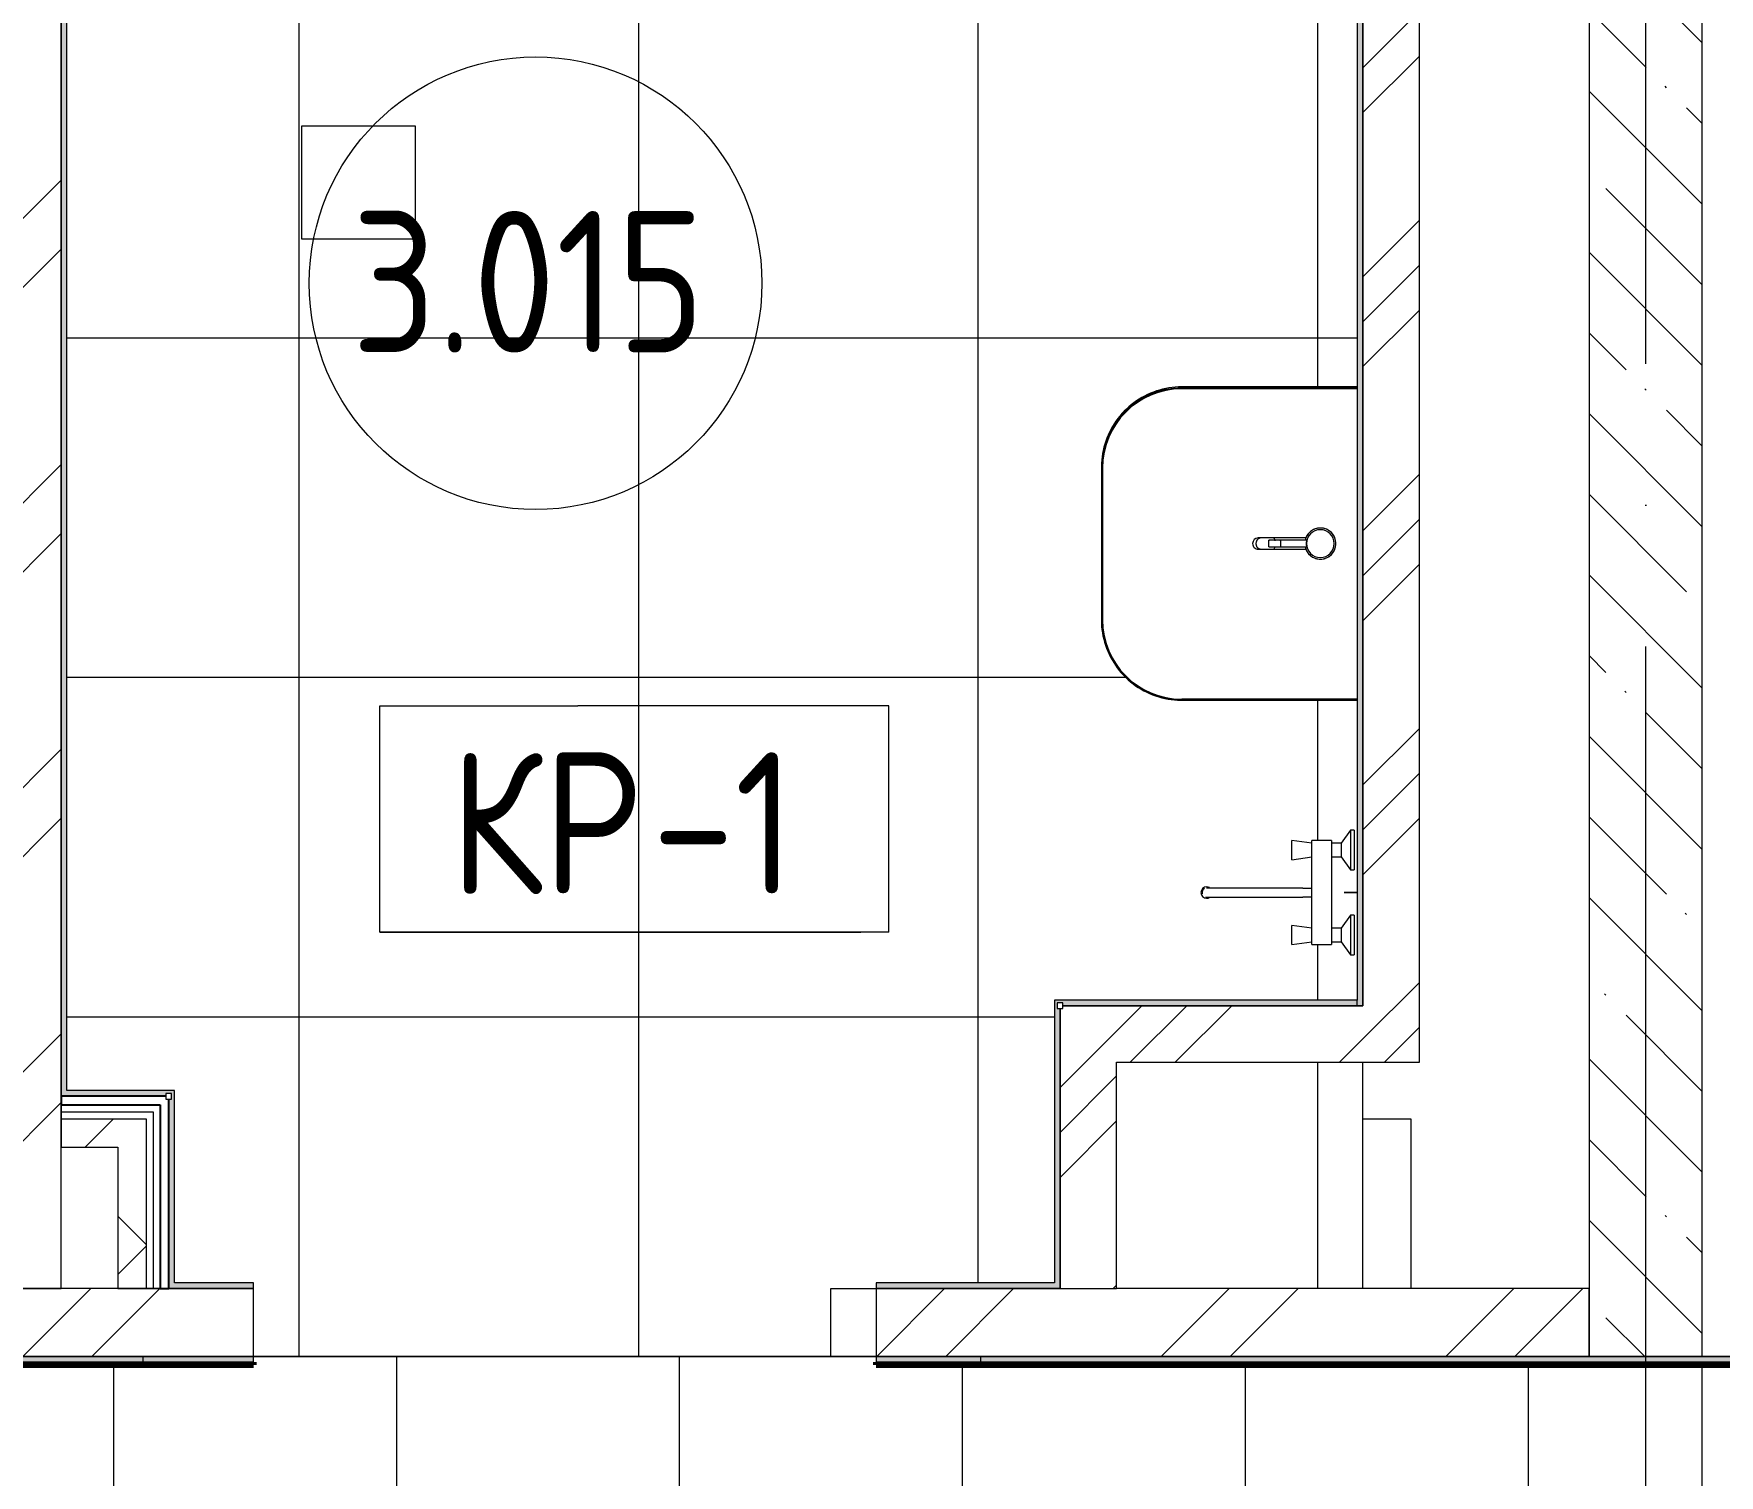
# Model space of a CAD drawing. Header units: millimetres. Extents: x 97 to 215964, y -4577 to 60645.
# Drawn here: x 125099 to 128078, y 54465 to 57013 of the extents above; entities that cross this region are included whole.
import ezdxf

# ---------------------------------------------------------------- set-up
doc = ezdxf.new("R2010")
doc.units = ezdxf.units.MM
doc.linetypes.add('ADSK_Линия сетки', pattern=[2500, 2000, -250, 0, -250])
for name, color, linetype, lineweight in [('A-AREA-____-IDEN', 2, 'Continuous', 20), ('A-FLOR-____-IDEN', 11, 'Continuous', 20), ('A-FLOR-____-OTLN', 192, 'Continuous', 9), ('A-FLOR-____-PATT', 8, 'Continuous', 9), ('A-WALL-____-MCUT', 113, 'Continuous', 9), ('A-WALL-____-PATT', 111, 'Continuous', 9), ('A-WALL-FNSH-MCUT', 113, 'Continuous', 9), ('I-WALL-____-OTLN', 2, 'Continuous', 9), ('P-SANR-FIXT-OTLN', 6, 'Continuous', 9), ('S-COLS-____-MCUT', 52, 'Continuous', 9), ('S-COLS-____-OTLN', 52, 'Continuous', 9), ('S-GRID-____-OTLN', 1, 'Continuous', 9)]:
    doc.layers.add(name, color=color, linetype=linetype, lineweight=lineweight)
doc.styles.add('GOST Common', font='GOST_Common.ttf', dxfattribs={"width": 0.9, "height": 250})
pattern_1 = [(45, (0, 0), (-251.4472, 251.4472), []), (45, (0, 381), (-251.4472, 251.4472), [])]
pattern_2 = [(45, (0, 0), (-224.5064, 224.5064), []), (45, (79.38, 0), (0, 449.0128), []), (45, (-79.38, 0), (0, 449.0128), [])]
pattern_3 = [(45, (0, 0), (-141.42136, 141.42136), []), (135, (0, 0), (-141.42136, -141.42136), [])]

# ---------------------------------------------------------------- blocks, each defined once
blk = doc.blocks.new('0083_СОШ675_АР_R22_rvt-1-О_АИ_ПП_8_400_Целиком')
at = {"layer": 'A-WALL-____-PATT', "lineweight": 5}
h = blk.add_hatch(dxfattribs=at)
h.set_pattern_fill('FP_8', color=10, style=0, pattern_type=2)
h.set_pattern_definition([(135, (0, 0), (-142.5612, -142.5612), []), (135, (142.56, 0), (-142.5612, -142.5612), [252.016, -50.403, 3.353, -47.05])])
h.paths.add_polyline_path([(69050, 54675), (69250, 54675), (69250, 58575), (69050, 58575), (69050, 54838.6)])
h = blk.add_hatch(dxfattribs=at)
h.set_pattern_fill('FP_7', color=10, style=0, pattern_type=2)
h.set_pattern_definition(pattern_1)
h.paths.add_polyline_path([(66230, 54795), (66350, 54795), (66350, 58375), (66230, 58375), (66230, 54838.6)])
h = blk.add_hatch(dxfattribs=at)
h.set_pattern_fill('FP_11', color=10, style=0, pattern_type=2)
h.set_pattern_definition(pattern_2)
h.paths.add_polyline_path([(68650, 55195), (68750, 55195), (68750, 58075), (68650, 58075), (68650, 55295)])
h = blk.add_hatch(dxfattribs=at)
h.set_pattern_fill('FP_11', color=10, style=0, pattern_type=2)
h.set_pattern_definition(pattern_2)
h.paths.add_polyline_path([(68115, 54795), (68215, 54795), (68215, 55295), (68120, 55295), (68120, 55290), (68115, 55290), (68115, 54838.6)])
h = blk.add_hatch(dxfattribs=at)
h.set_pattern_fill('FP_11', color=10, style=0, pattern_type=2)
h.set_pattern_definition(pattern_2)
h.paths.add_polyline_path([(68650, 55195), (68650, 55295), (68215, 55295), (68215, 55195)])
h = blk.add_hatch(dxfattribs=at)
h.set_pattern_fill('FP_17', color=252, style=0, pattern_type=2)
h.set_pattern_definition(pattern_3)
h.paths.add_polyline_path([(66450, 55045), (66450, 55095), (66350, 55095), (66350, 55045)])
h = blk.add_hatch(dxfattribs=at)
h.set_pattern_fill('FP_17', color=252, style=0, pattern_type=2)
h.set_pattern_definition(pattern_3)
h.paths.add_polyline_path([(66450, 54795), (66500, 54795), (66500, 55095), (66450, 55095), (66450, 54838.6)])
h = blk.add_hatch(dxfattribs=at)
h.set_pattern_fill('FP_7', color=10, style=0, pattern_type=2)
h.set_pattern_definition(pattern_1)
h.paths.add_polyline_path([(69050, 54675), (69050, 54795), (67790, 54795), (67790, 54675)])
h.paths.add_polyline_path([(66139, 54675), (66690, 54675), (66690, 54795), (65920, 54795), (65920, 54675)])
h.paths.add_polyline_path([(64820, 54675), (64820, 54795), (63750, 54795), (63750, 54675)])
at = {"layer": 'A-FLOR-____-OTLN', "color": 90}
for p, q in [((66775.2, 56650), (66775.2, 56850)), ((68650, 55095), (68735, 55095)), ((68735, 55095), (68735, 54795))]:
    blk.add_line(p, q, dxfattribs=at)
at = {"layer": 'A-WALL-____-MCUT', "color": 50, "lineweight": 13}
for p, q in [((69050, 58575), (69050, 54675)), ((69250, 54675), (69250, 58575)), ((66350, 54795), (66350, 58375)), ((68750, 55195), (68750, 58075)), ((68650, 57975), (68650, 55295)), ((68115, 55290), (68115, 54795)), ((68215, 55295), (68120, 55295)), ((68650, 55295), (68215, 55295)), ((68215, 54795), (68215, 55195)), ((68215, 55195), (68650, 55195)), ((68650, 55195), (68750, 55195)), ((66350, 55095), (66350, 55045)), ((66350, 55095), (66450, 55095)), ((66450, 55095), (66500, 55095)), ((66500, 55095), (66500, 54795)), ((66350, 55045), (66450, 55045)), ((66450, 55045), (66450, 54795)), ((66690, 54795), (65920, 54795)), ((66230, 54795), (66350, 54795)), ((66450, 54795), (66500, 54795)), ((66690, 54675), (66690, 54795)), ((68115, 54795), (67790, 54795)), ((67790, 54795), (67790, 54675)), ((69050, 54795), (68215, 54795)), ((69050, 54675), (69050, 54795)), ((65920, 54675), (66690, 54675)), ((67790, 54675), (69050, 54675)), ((69050, 54675), (69250, 54675))]:
    blk.add_line(p, q, dxfattribs=at)
at = {"layer": 'A-WALL-____-MCUT', "color": 130, "lineweight": 25}
for p, q in [((66450, 55135), (66350, 55135)), ((66350, 55135), (66350, 55120)), ((66500, 55135), (66450, 55135)), ((66512.5, 55135), (66500, 55135)), ((66525, 55135), (66512.5, 55135)), ((66535, 55135), (66525, 55135)), ((66350, 55120), (66450, 55120)), ((66450, 55120), (66512.5, 55120)), ((66512.5, 55120), (66525, 55120)), ((66525, 55120), (66525, 54795)), ((66540, 54795), (66540, 55130)), ((66525, 54795), (66540, 54795))]:
    blk.add_line(p, q, dxfattribs=at)
at = {"layer": 'A-WALL-____-MCUT', "color": 10, "lineweight": 5}
for p, q in [((66350, 55107.5), (66450, 55107.5)), ((66450, 55107.5), (66500, 55107.5)), ((66500, 55107.5), (66512.5, 55107.5)), ((66512.5, 55107.5), (66512.5, 54795)), ((68115, 54795), (68215, 54795))]:
    blk.add_line(p, q, dxfattribs=at)
at = {"layer": 'A-WALL-FNSH-MCUT', "color": 90}
for p, q in [((66350, 55120), (66350, 55107.5)), ((66350, 55107.5), (66350, 55095)), ((66500, 54795), (66512.5, 54795)), ((66512.5, 54795), (66525, 54795))]:
    blk.add_line(p, q, dxfattribs=at)
blk = doc.blocks.new('Умывальник - 2-ой величины_МГН-3791041-О_АИ_ПП_8_400_Целиком')
at = {"layer": 'P-SANR-FIXT-OTLN', "color": 22, "lineweight": 18}
for p, q in [((68640, 56388.7), (68330, 56388.7)), ((68330, 56386.8), (68640, 56386.8)), ((68640, 56385.3), (68330, 56385.3)), ((68188.1, 56246.8), (68188.1, 55976.8)), ((68190, 55976.8), (68190, 56246.8)), ((68190, 56245.3), (68190, 55975.3)), ((68640, 55836.8), (68330, 55836.8)), ((68330, 55835.3), (68640, 55835.3)), ((68330, 55834.9), (68640, 55834.9))]:
    blk.add_line(p, q, dxfattribs=at)
at = {"layer": 'P-SANR-FIXT-OTLN', "color": 22, "lineweight": 18, "flags": 128}
for points in [[(68330, 56388.7), (68324.3, 56388.6), (68318.7, 56388.2), (68313, 56387.7), (68307.4, 56386.9), (68301.8, 56385.9), (68296.3, 56384.6), (68290.8, 56383.2), (68285.4, 56381.5), (68280, 56379.6), (68274.7, 56377.5), (68269.6, 56375.2), (68264.5, 56372.6), (68259.5, 56369.9), (68254.6, 56367), (68249.9, 56363.9), (68245.3, 56360.6), (68240.8, 56357.1), (68236.4, 56353.5), (68232.2, 56349.6), (68228.2, 56345.6), (68224.3, 56341.5), (68220.6, 56337.2), (68217.1, 56332.7), (68213.8, 56328.2), (68210.6, 56323.5), (68207.6, 56318.6), (68204.8, 56313.7), (68202.3, 56308.6), (68199.9, 56303.4), (68197.7, 56298.2), (68195.8, 56292.9), (68194.1, 56287.5), (68192.5, 56282), (68191.2, 56276.5), (68190.2, 56270.9), (68189.3, 56265.3), (68188.7, 56259.6), (68188.3, 56254), (68188.1, 56248.3), (68188.1, 56246.8)], [(68188.1, 55976.8), (68188.2, 55971.1), (68188.5, 55965.4), (68189.1, 55959.8), (68189.9, 55954.2), (68190.9, 55948.6), (68192.2, 55943), (68193.6, 55937.6), (68195.3, 55932.1), (68197.2, 55926.8), (68199.3, 55921.5), (68201.6, 55916.3), (68204.1, 55911.2), (68206.9, 55906.3), (68209.8, 55901.4), (68212.9, 55896.7), (68216.2, 55892), (68219.7, 55887.5), (68223.3, 55883.2), (68227.1, 55879), (68231.1, 55875), (68235.3, 55871.1), (68239.6, 55867.4), (68244, 55863.9), (68248.6, 55860.5), (68253.3, 55857.4), (68258.2, 55854.4), (68263.1, 55851.6), (68268.2, 55849), (68273.3, 55846.7), (68278.6, 55844.5), (68283.9, 55842.6), (68289.3, 55840.8), (68294.8, 55839.3), (68300.3, 55838), (68305.9, 55836.9), (68311.5, 55836.1), (68317.1, 55835.5), (68322.8, 55835.1), (68328.5, 55834.9), (68330, 55834.9)]]:
    blk.add_lwpolyline(points, dxfattribs=at)
at = {"layer": 'P-SANR-FIXT-OTLN', "color": 22, "lineweight": 18}
for centre, start, end in [((68330, 56246.8), 90, 180), ((68330, 56245.3), 90, 180), ((68330, 55976.8), 180, 270), ((68330, 55975.3), 180, 195), ((68330, 55975.3), 195.0319, 270)]:
    blk.add_arc(centre, 140, start, end, dxfattribs=at)
blk = doc.blocks.new('ADSK_Смеситель_ГОСТ 25809-96 - Смеситель рычажный с термостатом-2545789-О_АИ_ПП_8_400_Целиком')
at = {"layer": 'P-SANR-FIXT-OTLN', "color": 170, "lineweight": 18}
for p, q in [((68468.9, 56121.8), (68465, 56121.8)), ((68491.6, 56121.8), (68468.9, 56121.8)), ((68504.7, 56117.8), (68484, 56117.8)), ((68484, 56116.8), (68484, 56117.8)), ((68484, 56117.8), (68484, 56116.8)), ((68549.8, 56121.8), (68491.6, 56121.8)), ((68550.4, 56117.8), (68504.7, 56117.8)), ((68465, 56101.8), (68468.9, 56101.8)), ((68468.9, 56101.8), (68491.6, 56101.8)), ((68484, 56106.8), (68484, 56116.8)), ((68484, 56106.8), (68484, 56105.8)), ((68484, 56105.8), (68484, 56106.8)), ((68484, 56105.8), (68504.7, 56105.8)), ((68491.6, 56101.8), (68549.8, 56101.8)), ((68504.7, 56105.8), (68550.4, 56105.8)), ((68504.8, 56116.8), (68504.8, 56106.8))]:
    blk.add_line(p, q, dxfattribs=at)
for radius, start, end in [(27.5, 90, 168.9224), (27.5, 135, 168.0233), (24.5, 90, 270), (24.5, 165, 169.7702), (24.5, 165, 169.7702), (27.5, 113.3122, 126.6881), (27.5, 90, 108.0231), (27.5, 270, 90), (24.5, 270, 90), (27.5, 71.9769, 87.9942), (27.5, 53.3119, 66.6878), (27.5, 11.9767, 45), (27.5, 191.0769, 270), (27.5, 191.9774, 225), (24.5, 190.2298, 195), (24.5, 190.2298, 195), (27.5, 233.3128, 246.6887), (27.5, 293.3113, 306.6872), (27.5, 315, 348.0226), (27.5, 353.3116, 6.6875), (27.5, 251.9777, 270), (27.5, 272.0058, 288.0223)]:
    blk.add_arc((68575, 56111.8), radius, start, end, dxfattribs=at)
for start_param, end_param in [(0, 1.570796), (1.570796, 3.141593)]:
    blk.add_ellipse((68465, 56111.8), major_axis=(0, 10), ratio=0.965926, start_param=start_param, end_param=end_param, dxfattribs=at)
for points, knots in [([(68461.8, 56111.8), (68461.8, 56112.7), (68461.9, 56114), (68462.3, 56115.6), (68462.7, 56116.8), (68463.2, 56117.7), (68463.6, 56118.4), (68464, 56119), (68464.6, 56119.7), (68465.2, 56120.3), (68465.8, 56120.8), (68466.2, 56121), (68466.6, 56121.3), (68467.1, 56121.4), (68467.5, 56121.6), (68468, 56121.7), (68468.4, 56121.8), (68468.7, 56121.8), (68468.9, 56121.8)], [0, 0, 0, 0, 0.0833333, 0.125, 0.1666667, 0.2083333, 0.2291667, 0.25, 0.2916667, 0.3333333, 0.3541667, 0.375, 0.3958333, 0.4166667, 0.4375, 0.4583333, 0.4791667, 0.5, 0.5, 0.5, 0.5]), ([(68495.3, 56116.8), (68494.9, 56118.3), (68494.1, 56120.2), (68492.7, 56121.5), (68492, 56121.8), (68491.6, 56121.8)], [0.1666667, 0.1666667, 0.1666667, 0.1666667, 0.3333333, 0.4166667, 0.5, 0.5, 0.5, 0.5]), ([(68504.3, 56117.8), (68504.3, 56117.8), (68504.3, 56117.8), (68504.3, 56117.7), (68504.2, 56117.5), (68504.2, 56117.2), (68504.2, 56117), (68504.2, 56116.8)], [0, 0, 0, 0, 0.166667, 0.333333, 0.5, 0.666667, 1, 1, 1, 1]), ([(68551.4, 56118.4), (68551.4, 56118.4), (68551.4, 56118.3), (68551.3, 56117.9), (68551.1, 56117.2), (68551, 56116.6), (68550.9, 56116.3)], [0.77430556, 0.77430556, 0.77430556, 0.77430556, 0.78298611, 0.79166667, 0.82638889, 0.86111111, 0.86111111, 0.86111111, 0.86111111]), ([(68468.9, 56101.8), (68468.7, 56101.8), (68468.4, 56101.8), (68468, 56101.9), (68467.5, 56102), (68467.1, 56102.1), (68466.6, 56102.3), (68466.2, 56102.5), (68465.8, 56102.8), (68465.3, 56103.1), (68464.9, 56103.5), (68464.4, 56104), (68464, 56104.5), (68463.6, 56105.2), (68463.2, 56105.9), (68462.7, 56106.8), (68462.3, 56107.9), (68461.9, 56109.6), (68461.8, 56110.9), (68461.8, 56111.8)], [0.5, 0.5, 0.5, 0.5, 0.5208333, 0.5416667, 0.5625, 0.5833333, 0.6041667, 0.625, 0.6458333, 0.6666667, 0.6875, 0.7083333, 0.75, 0.7708333, 0.7916667, 0.8333333, 0.875, 0.9166667, 1, 1, 1, 1]), ([(68504.7, 56105.8), (68504.7, 56105.8), (68504.8, 56105.8), (68504.8, 56105.9), (68504.8, 56106.1), (68504.8, 56106.3), (68504.8, 56106.6), (68504.8, 56106.8)], [0, 0, 0, 0, 0.166667, 0.333333, 0.5, 0.666667, 1, 1, 1, 1]), ([(68550.9, 56107.3), (68551, 56107), (68551.1, 56106.5), (68551.2, 56105.9), (68551.3, 56105.5), (68551.4, 56105.3), (68551.4, 56105.2)], [0.13888889, 0.13888889, 0.13888889, 0.13888889, 0.16666667, 0.19444444, 0.20833333, 0.22222222, 0.22222222, 0.22222222, 0.22222222])]:
    blk.add_open_spline(points, degree=3, knots=knots, dxfattribs=at)
for points in [[(68504.8, 56116.8), (68504.8, 56117), (68504.8, 56117.3), (68504.8, 56117.7), (68504.8, 56117.8), (68504.7, 56117.8)], [(68549.9, 56117.7), (68549.9, 56117.7), (68550, 56117.8), (68550, 56117.8), (68550, 56117.8)], [(68550.4, 56117.7), (68550.4, 56117.7), (68550.4, 56117.7), (68550.4, 56117.5), (68550.4, 56117.3), (68550.3, 56117), (68550.3, 56116.9), (68550.3, 56116.8)], [(68491.6, 56101.8), (68492, 56101.8), (68492.7, 56102), (68493.8, 56103), (68494.7, 56104.6), (68495.1, 56106), (68495.3, 56106.8)], [(68504.2, 56106.8), (68504.2, 56106.6), (68504.2, 56106.3), (68504.3, 56105.9), (68504.3, 56105.8), (68504.3, 56105.8)], [(68550.3, 56116.8), (68550, 56115.1), (68549.6, 56111.8), (68550, 56108.4), (68550.3, 56106.8)], [(68550, 56105.8), (68550, 56105.8), (68550, 56105.8), (68550, 56105.8)], [(68550.3, 56106.8), (68550.3, 56106.7), (68550.3, 56106.5), (68550.4, 56106.3), (68550.4, 56106.1), (68550.4, 56105.9), (68550.4, 56105.8), (68550.4, 56105.8)]]:
    blk.add_open_spline(points, degree=3, dxfattribs=at)
blk = doc.blocks.new('Смеситель для внутр_поливочного крана - Смеситель-V197-О_АИ_ПП_8_400_Целиком')
at = {"layer": 'P-SANR-FIXT-OTLN', "color": 170, "lineweight": 18}
for p, q in [((-8, 231), (-8, 91)), ((8, 91), (8, 231)), ((-92, 110.1), (-87, 75)), ((-92, 110.1), (-75, 110.1)), ((-89, 111.1), (-89, 110.1)), ((-75, 111.1), (-75, 111.1)), ((-75, 111.1), (-75, 111.1)), ((-75, 110.1), (-58, 110.1)), ((-63, 75), (-58, 110.1)), ((-61, 110.1), (-61, 111.1)), ((58, 110.1), (63, 75)), ((58, 110.1), (75, 110.1)), ((61, 111.1), (61, 110.1)), ((75, 111.1), (75, 111.1)), ((75, 111.1), (75, 111.1)), ((75, 110.1), (92, 110.1)), ((87, 75), (92, 110.1)), ((89, 110.1), (89, 111.1)), ((-92, 75), (-92, 40)), ((-92, 75), (-75, 75)), ((-75, 75), (75, 75)), ((75, 75), (92, 75)), ((92, 40), (92, 75)), ((-75, 40), (-92, 40)), ((-87, 40), (-87, 23.4)), ((75, 40), (-75, 40)), ((-63, 23.4), (-63, 40)), ((63, 40), (63, 23.4)), ((92, 40), (75, 40)), ((87, 23.4), (87, 40)), ((-87, 23.4), (-110, 6.7)), ((-110, 6.7), (-110, 0)), ((-40, 6.7), (-110, 6.7)), ((-40, 0), (-110, 0)), ((-63, 23.4), (-87, 23.4)), ((-40, 6.7), (-63, 23.4)), ((-40, 0), (-40, 6.7)), ((0, -5.4), (0, 18)), ((0, 18), (0, -5.4)), ((63, 23.4), (40, 6.7)), ((40, 6.7), (40, 0)), ((110, 6.7), (40, 6.7)), ((87, 23.4), (63, 23.4)), ((110, 6.7), (87, 23.4)), ((110, 0), (110, 6.7)), ((110, 0), (40, 0))]:
    blk.add_line(p, q, dxfattribs=at)
at = {"layer": 'P-SANR-FIXT-OTLN', "color": 170, "lineweight": 18, "flags": 128}
for points in [[(-8, 261), (-8, 261), (-8, 260.9), (-8, 260.8), (-8, 260.6), (-8, 260.4), (-8, 260.1), (-8, 259.8), (-8, 259.5), (-8, 259.1), (-8, 258.6), (-8, 258.1), (-8, 257.6), (-8, 257), (-8, 256.4), (-8, 255.8), (-8, 255.1), (-8, 254.3), (-8, 253.6), (-8, 252.7), (-8, 251.9), (-8, 251), (-8, 250.1), (-8, 249.2), (-8, 248.2), (-8, 247.2), (-8, 246.2), (-8, 245.1), (-8, 244.1), (-8, 243), (-8, 241.9), (-8, 240.7), (-8, 239.6), (-8, 238.4), (-8, 237.3), (-8, 236.1), (-8, 234.9), (-8, 233.7), (-8, 232.5), (-8, 231.3), (-8, 231)], [(8, 231), (8, 232.2), (8, 233.4), (8, 234.6), (8, 235.8), (8, 237), (8, 238.1), (8, 239.3), (8, 240.4), (8, 241.6), (8, 242.7), (8, 243.8), (8, 244.9), (8, 245.9), (8, 246.9), (8, 247.9), (8, 248.9), (8, 249.9), (8, 250.8), (8, 251.7), (8, 252.5), (8, 253.3), (8, 254.1), (8, 254.9), (8, 255.6), (8, 256.2), (8, 256.9), (8, 257.5), (8, 258), (8, 258.5), (8, 259), (8, 259.4), (8, 259.7), (8, 260.1), (8, 260.3), (8, 260.6), (8, 260.7), (8, 260.9), (8, 261), (8, 261)], [(-8, 74.8), (-8, 75.8), (-8, 76.9), (-8, 77.9), (-8, 79), (-8, 80.1), (-8, 81.3), (-8, 82.4), (-8, 83.6), (-8, 84.7), (-8, 85.9), (-8, 87.1), (-8, 88.3), (-8, 89.5), (-8, 90.7), (-8, 91)], [(8, 91), (8, 89.8), (8, 88.6), (8, 87.4), (8, 86.2), (8, 85), (8, 83.9), (8, 82.7), (8, 81.6), (8, 80.4), (8, 79.3), (8, 78.2), (8, 77.1), (8, 76.1), (8, 75.1)]]:
    blk.add_lwpolyline(points, dxfattribs=at)
at = {"layer": 'P-SANR-FIXT-OTLN', "color": 170, "lineweight": 18}
for radius, start, end in [(10, 0, 180), (10, 360, 180), (8, 30, 105), (10, 180, 210), (10, 180, 210), (8, 165, 180), (10, 330, 360), (10, 330, 360)]:
    blk.add_arc((0, 261), radius, start, end, dxfattribs=at)
blk = doc.blocks.new('0083_СОШ675_ВК_R22_rvt-1-О_АИ_ПП_8_400_Целиком')
at = {"layer": 'P-SANR-FIXT-OTLN', "color": 170, "lineweight": 18}
for name in ['Умывальник - 2-ой величины_МГН-3791041-О_АИ_ПП_8_400_Целиком', 'ADSK_Смеситель_ГОСТ 25809-96 - Смеситель рычажный с термостатом-2545789-О_АИ_ПП_8_400_Целиком']:
    blk.add_blockref(name, (0, 0), dxfattribs=at)
at = {"layer": 'P-SANR-FIXT-OTLN', "color": 170, "lineweight": 18, "rotation": 89.9999999999999}
blk.add_blockref('Смеситель для внутр_поливочного крана - Смеситель-V197-О_АИ_ПП_8_400_Целиком', (68635, 55495), dxfattribs=at)
blk = doc.blocks.new('BSC_Колонна _Прямоугольная - ПР-1_Профиль торцевой для плитки-3497357-О_АИ_ПП_8_400_Целиком')
at = {"layer": 'S-COLS-____-MCUT'}
for p, q in [((5, 5), (-5, 5)), ((-5, 5), (-5, -5)), ((5, -5), (5, 5)), ((-5, -5), (5, -5))]:
    blk.add_line(p, q, dxfattribs=at)
blk = doc.blocks.new('ADSK_Марка_Перекрытие - Типоразмер_ADSK_Марка-158127-О_АИ_ПП_8_400_Целиком')
at = {"layer": 'A-FLOR-____-IDEN'}
for p, q in [((-4.5, 4), (-1, 4)), ((-4.5, 0), (-4.5, 4)), ((4.5, 4), (-1, 4)), ((4.5, 0), (4.5, 4)), ((4.5, 0), (-4.5, 0)), ((-4.5, 0), (4, 0))]:
    blk.add_line(p, q, dxfattribs=at)
blk = doc.blocks.new('ADSK_Марка_Помещение_ОдноЗначение - Номер-159740-О_АИ_ПП_8_400_Целиком')
at = {"layer": 'A-AREA-____-IDEN'}
blk.add_circle((0, 0), 4, dxfattribs=at)

msp = doc.modelspace()

# ---------------------------------------------------------------- hatches: boundary and pattern name
at = {"layer": 'A-FLOR-____-PATT'}
h = msp.add_hatch(dxfattribs=at)
h.set_pattern_fill('FP_199', color=256, style=0, pattern_type=2)
h.set_pattern_definition([(0, (109740.37, 54875), (0, 500), []), (90, (109740.37, 54875), (-500, 3e-14), [])])
h.paths.add_polyline_path([(113347.887824, 51375.000586), (113347.915173, 51374.999414), (113617.089904, 51374.999414)])
h.paths.add_polyline_path([(125947.887824, 51374.999414), (125947.887824, 51390.000586), (128047.865903, 51390.000586), (128047.865903, 54660.000586), (126587.910289, 54660.000586), (126587.910289, 54675), (125487.910289, 54675), (125487.910289, 54660.000586), (124717.887824, 54660.000586), (124717.881378, 54795), (123727.865903, 54795), (123727.865903, 54675), (123617.887824, 54675), (123617.887824, 54660.000586), (122562.875878, 54660.000586), (122562.875878, 54475), (122557.875878, 54475), (122557.875878, 54465), (122547.875878, 54465), (122547.865903, 54460), (122147.875878, 54460), (122147.865903, 54465), (122137.875878, 54465), (122137.875878, 54474.999414), (122132.875878, 54474.999414), (122132.875878, 58274.820999), (121887.875878, 58274.820999), (121887.875878, 58360.011786), (120477.865903, 58360.011786), (120477.865903, 58109.999414), (120462.865903, 58109.999414), (120462.887824, 57009.999414), (120477.865903, 57009.999414), (120477.865903, 54675.000586), (120472.865903, 54675.000586), (120472.865903, 54665.000586), (120462.865903, 54665.000586), (120462.865903, 54660.000586), (118062.865903, 54660.000586), (118062.865903, 54475.000586), (118057.865903, 54475), (118057.865903, 54465.000586), (118047.865903, 54465.000586), (118047.865903, 54460.000586), (117647.865903, 54460.000586), (117647.865903, 54465.000586), (117637.865903, 54465.000586), (117637.865903, 54475.000586), (117632.865903, 54475), (117632.865903, 54655.001172), (117105.666932, 54655.001172), (117105.666932, 54660.000586), (113562.865903, 54660.000586), (113562.865903, 54475.000586), (113557.865903, 54475), (113557.865903, 54465.000586), (113547.865903, 54465.000586), (113547.865903, 54460.000586), (113147.865903, 54460.000586), (113147.865903, 54465.000586), (113137.865903, 54465.000586), (113137.865903, 54474.999414), (113132.865903, 54474.999414), (113132.865903, 54660.000586), (112277.865903, 54660.000586), (112277.865903, 54665.000586), (112267.865903, 54665.000586), (112267.865903, 54675.000586), (112262.865903, 54675.874627), (112262.865903, 55039.999414), (112277.865903, 55039.999414), (112277.865903, 55709.999414), (112262.865903, 55709.999414), (112262.865903, 56254.999414), (112277.865903, 56254.999414), (112277.865903, 56924.999414), (112262.865903, 56924.999414), (112262.865903, 57369.999414), (112277.865903, 57369.999414), (112277.865903, 58039.999414), (112262.865903, 58039.999414), (112262.865903, 58360), (108863.094875, 58360), (108863.094875, 58168.000586), (108858.094875, 58168.000586), (108858.094875, 58158.000586), (108848.094875, 58158.000586), (108847.865756, 58153.000586), (108447.865903, 58153.000586), (108447.844094, 58158.000586), (108437.865903, 58158.000586), (108437.865903, 58168.000586), (108432.865903, 58168.000586), (108432.865903, 58360), (104563.094875, 58360), (104563.094875, 58168.000586), (104558.094875, 58168.000586), (104558.094875, 58158.000586), (104548.094875, 58158.000586), (104547.865903, 58153.000586), (104147.887824, 58153.000586), (104147.844094, 58158.000586), (104137.887824, 58158.000586), (104137.887824, 58168.000586), (104132.887824, 58168.000586), (104132.887824, 58360), (100063.094875, 58360), (100063.094875, 58168.001172), (100058.094875, 58168.001172), (100058.094875, 58158.001172), (100048.094875, 58158.001172), (100047.844127, 58153.001172), (99647.865903, 58153.001172), (99647.844094, 58158.001172), (99637.865903, 58158.001172), (99637.865903, 58168.001172), (99632.865903, 58168.001172), (99632.865903, 58360.05818), (95163.116796, 58359.997374), (95163.116796, 58175.000586), (95158.116796, 58175), (95158.116796, 58165.000586), (95148.116796, 58165.000586), (95147.865803, 58160.000586), (94747.865903, 58160.000586), (94747.83858, 58165.000586), (94737.865903, 58165.000586), (94737.865903, 58175.000586), (94732.865903, 58175.903658), (94732.865903, 58360.05818), (91447.865903, 58359.153685), (91447.865903, 58099.999414), (91432.865903, 58099.999414), (91432.887824, 57429.999414), (91447.865903, 57429.999414), (91447.865903, 55609.999414), (91432.865903, 55609.999414), (91432.887824, 54939.999414), (91447.865903, 54939.999414), (91447.865903, 54374.999707), (91232.865903, 54374.999707), (91232.887824, 51674.999707), (91447.865903, 51674.999707), (91448.898748, 51390.000586), (95747.865903, 51390.000586), (95748.201936, 51374.999414), (98247.865903, 51374.999414), (98247.865903, 51390.000586), (105097.887824, 51390.000586), (105097.887824, 51375.000586), (106197.887824, 51374.999414), (106197.887824, 51390.000586), (111897.926742, 51390.000586), (111898.372184, 51374.999414), (112997.926742, 51374.999414), (112997.926742, 51390.000586), (114082.887824, 51390.000586), (114082.889081, 51375.000586), (116082.887824, 51374.999414), (116082.887824, 51390.000586), (124847.887824, 51390.000586), (124847.889934, 51375.000586), (124936.928693, 51375.000586)])
h.paths.add_polyline_path([(118167.865903, 51375), (118167.862527, 51375.000586), (118047.887824, 51375.000586)])
h.paths.add_polyline_path([(117317.486852, 54335.471708), (117322.573205, 54336.294976), (117316.623789, 54336.033665)])
h.paths.add_polyline_path([(117161.210824, 54485.215954), (117160.986852, 54492.477542), (117160.572639, 54492.477542), (117160.792352, 54489.977542)])
h.paths.add_polyline_path([(117474.401066, 54492.477542), (117472.986852, 54492.477542), (117474.179665, 54489.977542)])
h.paths.add_polyline_path([(117337.791762, 54336.790443), (117337.610033, 54337.478492), (117337.610033, 54336.796702)])
h.paths.add_polyline_path([(117317.486852, 54335.471708), (117292.162538, 54337.655731), (117274.52639, 54341.54585), (117251.2799, 54350.095785), (117231.685576, 54361.111481), (117214.713579, 54374.705094), (117195.175825, 54393.658277), (117188.997864, 54403.413831), (117176.500071, 54424.103452), (117164.143679, 54462.292771), (117161.326976, 54478.461488), (117159.986852, 54618.010847), (117160.986852, 54654.977542), (117474.986852, 54653.977542), (117474.361919, 54482.669965), (117467.909388, 54448.74092), (117466.080071, 54441.887602), (117460.645885, 54428.727542), (117453.366772, 54414.727542), (117444.94877, 54400.529333), (117439.79788, 54394.560594), (117433.619918, 54386.734718), (117426.070637, 54379.497471), (117419.390681, 54373.004497), (117410.391251, 54366.296943), (117403.288128, 54360.991355), (117393.18366, 54355.289784), (117382.929361, 54349.684638), (117373.532739, 54345.473086), (117372.716244, 54346.159705), (117347.671624, 54338.509404), (117327.548443, 54335.888761), (117318.813478, 54335.526697)])
h.paths.add_polyline_path([(117277.013462, 54340.761056), (117279.281032, 54340.874159), (117277.013462, 54342.294384), (117273.722544, 54342.276076), (117276.825194, 54340.847728)])
h.paths.add_polyline_path([(117349.748614, 54374.126093), (117360.782349, 54377.404099), (117351.383594, 54374.711079)])
h.paths.add_polyline_path([(117251.521187, 54388.846654), (117248.271729, 54391.910018), (117250.732064, 54389.43687)])
h.paths.add_polyline_path([(117221.759271, 54417.099697), (117210.856954, 54438.284871), (117203.36007, 54450.538922), (117211.973855, 54431.232582), (117217.814639, 54422.862044), (117221.112652, 54418.044282)])
h.paths.add_polyline_path([(117220.404813, 54419.443312), (117211.39874, 54433.548522), (117204.507373, 54448.93031), (117205.380437, 54448.93031), (117220.012447, 54420.213373)])
h.paths.add_polyline_path([(117417.932294, 54422.862044), (117427.352449, 54440.063502), (117421.869596, 54430.386823), (117418.303383, 54424.323981)])
h.paths.add_polyline_path([(117425.414775, 54435.674534), (117426.657486, 54436.169407), (117425.701578, 54436.113709)])
h.paths.add_polyline_path([(117431.91576, 54451.134162), (117431.839555, 54453.137186), (117432.150524, 54452.231181)])
h.paths.add_polyline_path([(117337.933552, 54460.53943), (117334.886852, 54459.839858), (117336.757009, 54459.989488)])
h.paths.add_polyline_path([(117335.883343, 54458.113886), (117347.847943, 54471.581052), (117341.255694, 54463.771943), (117336.613356, 54458.977542)])
h.paths.add_polyline_path([(117293.879717, 54464.194831), (117286.70023, 54474.999414), (117288.301649, 54470.796993), (117293.71801, 54464.386226)])
h.paths.add_polyline_path([(117317.486852, 54454.594235), (117326.40004, 54455.572843), (117321.252131, 54455.383619), (117309.586137, 54455.849076), (117301.438957, 54458.977542), (117308.869231, 54455.493646), (117315.570583, 54454.664079), (117316.672803, 54454.623905)])
h.paths.add_polyline_path([(108847.843981, 54460), (108447.865903, 54460), (108447.865903, 54465), (108437.865903, 54465), (108437.865903, 54475), (108432.865903, 54475), (108432.865903, 54874.999414), (108437.865903, 54875), (108437.865903, 54885), (108447.865903, 54885), (108447.865903, 54890), (108847.843981, 54890), (108847.865903, 54885.000548), (108857.843981, 54885), (108857.843981, 54875), (108862.843981, 54874.124786), (108862.843981, 54474.999414), (108857.843981, 54474.999414), (108857.843981, 54465), (108847.843981, 54465)])
h.paths.add_polyline_path([(104147.865903, 54460), (104147.865903, 54465), (104137.865903, 54465), (104137.865903, 54474.999414), (104132.865903, 54475), (104132.865903, 54874.999414), (104137.865903, 54875), (104137.865903, 54885), (104147.865903, 54885), (104147.865903, 54890), (104547.843981, 54890), (104547.865903, 54885.000548), (104557.843981, 54885), (104557.843981, 54875), (104562.843981, 54874.999414), (104562.843981, 54475), (104557.843981, 54475), (104557.843981, 54465), (104547.843981, 54465), (104547.843981, 54460), (104484.408705, 54460)])
h.paths.add_polyline_path([(100006.182048, 54460), (99647.865903, 54460), (99647.865903, 54465), (99637.865903, 54465), (99637.865903, 54475), (99632.865903, 54475), (99632.865903, 54874.999414), (99637.865903, 54875.000586), (99637.865903, 54885.000586), (99647.865903, 54885.000586), (99647.865903, 54890.000586), (100047.865803, 54890.000586), (100047.865903, 54885.000586), (100057.865903, 54885.000586), (100057.865903, 54875.000586), (100062.865903, 54874.999414), (100062.865903, 54475), (100057.865903, 54474.999414), (100057.865903, 54465), (100047.865903, 54465), (100047.865903, 54460)])
h.paths.add_polyline_path([(95129.869685, 54460.000586), (94747.865903, 54460.000586), (94747.865903, 54465.000586), (94737.865903, 54465.000586), (94737.865903, 54475.000586), (94732.865903, 54475.000586), (94732.865903, 54875.000586), (94737.865903, 54875.000586), (94737.865903, 54885.000586), (94747.865903, 54885.000586), (94747.865903, 54890.000586), (95147.865903, 54890.000586), (95147.865903, 54885.000586), (95157.865903, 54885.000586), (95157.865903, 54875.000586), (95162.865903, 54874.999414), (95162.865903, 54474.999414), (95157.865903, 54474.999414), (95157.865903, 54465.000586), (95147.865903, 54465.000586), (95147.865903, 54460.000586)])
h.paths.add_polyline_path([(117353.051659, 54489.977542), (117352.296307, 54490.012829), (117352.308071, 54493.561658)])
h.paths.add_polyline_path([(117347.98079, 54507.609083), (117347.98079, 54506.047987), (117348.031987, 54507.377542)])
h.paths.add_polyline_path([(117348.27378, 54472.176595), (117352.314436, 54484.493328), (117352.554441, 54493.676358), (117349.555476, 54507.609083), (117352.284274, 54493.676358), (117351.480642, 54480.398015), (117348.289792, 54472.224641)])
h.paths.add_polyline_path([(117297.040152, 54519.415654), (117300.086852, 54520.115226), (117297.258343, 54519.517641)])
h.paths.add_polyline_path([(117432.201443, 54527.896082), (117422.99985, 54548.722503), (117417.159066, 54557.09304), (117417.331724, 54555.051087), (117431.613634, 54528.955999)])
h.paths.add_polyline_path([(117342.522783, 54515.013473), (117330.63336, 54523.247927), (117319.403122, 54525.291005), (117309.279858, 54524.571465), (117313.721573, 54524.571465), (117325.387568, 54524.106008), (117333.534748, 54520.977542), (117342.439372, 54515.057069)])
h.paths.add_polyline_path([(117200.721016, 54521.444943), (117202.220389, 54523.914644), (117200.7964, 54521.682875)])
h.paths.add_polyline_path([(117431.613634, 54527.059581), (117418.830077, 54554.570289), (117429.214764, 54535.422629), (117431.371598, 54527.896082)])
h.paths.add_polyline_path([(117230.866272, 54576.598123), (117236.236605, 54580.422629), (117232.730245, 54578.0284)])
h.paths.add_polyline_path([(117244.889019, 54586.624205), (117239.171674, 54582.971082), (117244.246764, 54586.192763)])
h.paths.add_polyline_path([(117264.822029, 54598.705996), (117268.493781, 54599.843138), (117265.061249, 54598.803489)])
h.paths.add_polyline_path([(117363.167879, 54601.552235), (117352.470432, 54605.244005), (117360.690345, 54602.336689), (117362.931939, 54601.62694)])
h.paths.add_polyline_path([(117341.809691, 54608.234346), (117330.462617, 54610.76925), (117341.494015, 54608.303456)])
h.paths.add_polyline_path([(104547.865903, 58168.000586), (104548.094389, 58168.001072), (104547.865903, 58175), (104147.887824, 58174.638313), (104148.692441, 58168.000586), (104183.890913, 58168.000586)])
h.paths.add_polyline_path([(108848.094875, 58168.000586), (108847.865903, 58175.000586), (108447.865903, 58175), (108447.865903, 58168.000586), (108847.865856, 58168.000586)])
h.paths.add_polyline_path([(100047.865903, 58168.001172), (100048.094875, 58168.001172), (100047.843981, 58175), (99647.865903, 58175), (99647.865903, 58168.001172), (100047.844027, 58168.001172)])
h.paths.add_polyline_path([(95147.87909, 58175.000586), (95148.116796, 58175.011151), (95147.865903, 58175.000586)])
h = msp.add_hatch(dxfattribs=at)
h.set_pattern_fill('FP_154', color=256, style=0, pattern_type=2)
h.set_pattern_definition([(180, (126167.9, 56475), (-7e-14, -600), []), (270, (126167.9, 56475), (600, 4e-14), [])])
h.paths.add_polyline_path([(126507.887824, 54675), (126507.887824, 54795), (126587.910289, 54795), (126587.910289, 54805.000586), (126902.926742, 54805.000586), (126902.926742, 55305.000586), (127437.865903, 55305.021922), (127437.865903, 55835.288513), (127127.887824, 55835.288513), (127099.870111, 55837.748267), (127072.530899, 55846.115504), (127042.195189, 55865.102355), (127015.613987, 55890.628436), (126992.788806, 55933.678715), (126986.397163, 55976.779175), (126986.397163, 56246.779175), (126990.380648, 56279.775546), (126998.489316, 56304.157478), (127016.211004, 56332.47181), (127041.737086, 56359.053012), (127084.787364, 56381.878193), (127130.869147, 56388.269836), (127437.865903, 56388.269836), (127437.865903, 57965), (126650.64461, 57965), (126650.64461, 57917.888985), (126443.14461, 57917.888985), (126443.14461, 57897.888985), (126568.14461, 57897.888985), (126568.14461, 57582.888985), (126562.18163, 57537.595652), (126544.699056, 57495.388985), (126516.888297, 57459.145298), (126480.64461, 57431.334539), (126438.437943, 57413.851965), (126393.14461, 57407.888985), (126383.14461, 57407.888985), (126337.851277, 57413.851965), (126295.64461, 57431.334539), (126259.400923, 57459.145298), (126231.590164, 57495.388985), (126214.107591, 57537.595652), (126208.14461, 57582.888985), (126208.14461, 57897.888985), (126333.14461, 57897.888985), (126333.14461, 57917.888985), (126125.64461, 57917.888985), (126125.64461, 57965), (125157.865903, 57965), (125157.865903, 55145.000587), (125347.865903, 55145.000587), (125347.865903, 54805.000586), (125487.910289, 54805.000586), (125487.910289, 54675.000586), (126194.688559, 54675)])
h.paths.add_polyline_path([(125147.887824, 54795), (125247.865903, 54795), (125247.865903, 55045), (125147.887824, 55045), (125147.887824, 54838.611208)])
h.paths.add_polyline_path([(127012.926742, 54795), (127447.887824, 54795), (127447.887824, 55195), (127012.926742, 55195), (127012.926742, 54831.921208)])
h.paths.add_polyline_path([(127447.865903, 55295.000586), (127447.887824, 55295.000586), (127447.865903, 55295.021922)])
h.paths.add_polyline_path([(127426.195374, 55384.977542), (127409.484896, 55407.977542), (127392.887824, 55407.956727), (127392.887824, 55402.977542), (127357.887824, 55403.556803), (127357.38852, 55407.906499), (127322.746659, 55402.977542), (127322.746659, 55436.977542), (127357.887824, 55431.998357), (127356.887824, 55486.977542), (127167.887824, 55488.049339), (127164.777704, 55491.416728), (127164.57408, 55494.924432), (127166.807889, 55500.219564), (127167.887824, 55501.905745), (127171.887824, 55502.977542), (127172.153411, 55501.905745), (127175.907062, 55502.977542), (127357.887824, 55503.614781), (127357.74153, 55557.956727), (127322.746659, 55552.977542), (127322.746659, 55586.977542), (127357.887824, 55581.998357), (127357.887824, 55586.977542), (127392.887824, 55586.398281), (127392.887824, 55581.977542), (127409.484896, 55581.977542), (127426.195374, 55604.977542), (127432.887824, 55604.977542), (127432.887824, 55534.977542), (127426.195374, 55534.977542), (127409.484896, 55557.977542), (127392.887824, 55557.977542), (127392.887824, 55431.977542), (127409.484896, 55431.977542), (127426.195374, 55454.977542), (127432.887824, 55454.977542), (127432.887824, 55384.977542)])
h.paths.add_polyline_path([(127447.865903, 56388.269836), (127447.887824, 56388.269836), (127447.865903, 56792.672901)])
h.paths.add_polyline_path([(125773.045249, 56650), (125573.045249, 56650), (125573.045249, 56850), (125773.045249, 56850), (125773.045249, 56792.672901)])
at = {"layer": 'A-WALL-____-PATT'}
for points in [[(125157.865903, 55135.000587), (125157.865903, 57965), (125147.865903, 57965), (125147.865903, 55135.000587)], [(127447.865903, 55295.000586), (127447.865903, 57965), (127437.865903, 57965), (127437.865903, 55295.000586)], [(127437.865903, 55295.000586), (127437.865903, 55305.000586), (126902.926742, 55305.000586), (126902.926742, 55295.000586), (126907.926742, 55295.000586), (126907.926742, 55300.000586), (126917.926742, 55300.000586), (126917.926742, 55295.000586)], [(126902.926742, 54805.000586), (126912.926742, 54805.000586), (126912.926742, 55290.000586), (126907.926742, 55290.000586), (126907.926742, 55295.000586), (126902.926742, 55295.000586), (126902.926742, 54838.611208)], [(125332.865903, 55135.000587), (125332.865903, 55140.000587), (125337.865903, 55140.000587), (125337.865903, 55145.000587), (125157.865903, 55145.000587), (125157.865903, 55135.000587), (125251.364112, 55135.000587)], [(125337.865903, 54805.000586), (125347.865903, 54805.000586), (125347.865903, 55145.000587), (125337.865903, 55145.000587), (125337.865903, 55140.000587), (125342.865903, 55140.000587), (125342.865903, 55130.000587), (125337.865903, 55130.000587), (125337.865903, 54838.611208)], [(128297.843981, 54665.000586), (128297.843981, 54675.000586), (126772.875878, 54675.000586), (126772.875878, 54665.000586)]]:
    msp.add_hatch(color=7, dxfattribs=at).paths.add_polyline_path(points)
h = msp.add_hatch(color=7, dxfattribs=at)
h.paths.add_polyline_path([(126587.910289, 54795.000586), (126912.926742, 54795.000586), (126912.926742, 54805.000586), (126587.910289, 54805.000586)])
h.paths.add_polyline_path([(125337.865903, 54795.000586), (125487.910289, 54795.000586), (125487.910289, 54805.000586), (125337.865903, 54805.000586)])
h = msp.add_hatch(color=7, dxfattribs=at)
h.paths.add_polyline_path([(125292.875878, 54665.000586), (125292.875878, 54675.000586), (124717.887824, 54675.000586), (124717.887824, 54665.000586), (124936.928693, 54665.000586)])
h.paths.add_polyline_path([(123617.887824, 54665.000586), (123617.887824, 54675.000586), (122557.875878, 54675.000586), (122557.875878, 54665.000586)])
h = msp.add_hatch(color=7, dxfattribs=at)
h.paths.add_polyline_path([(125292.875878, 54665.000586), (125487.910289, 54665.000586), (125487.910289, 54675.000586), (125292.875878, 54675.000586)])
h.paths.add_polyline_path([(126772.875878, 54665.000586), (126772.875878, 54675.000586), (126587.910289, 54675.000586), (126587.910289, 54665.000586)])

# ---------------------------------------------------------------- linework, layer by layer
at = {"layer": 'A-FLOR-____-OTLN'}
for p, q in [((125573.045249, 56650), (125573.045249, 56850)), ((125573.045249, 56850), (125773.045249, 56850)), ((125773.045249, 56850), (125773.045249, 56650)), ((125773.045249, 56650), (125573.045249, 56650)), ((127447.887824, 54795), (127447.887824, 55195)), ((126507.887824, 54675), (126507.887824, 54795)), ((126507.887824, 54795), (126587.910289, 54795)), ((125487.910289, 54675), (126507.887824, 54675)), ((126587.910289, 54675), (125487.910289, 54675)), ((128047.865903, 51390.000586), (128047.865903, 54660.000586))]:
    msp.add_line(p, q, dxfattribs=at)
at = {"layer": 'A-WALL-____-MCUT'}
for p, q in [((127437.865903, 55295.000586), (127437.865903, 55305.000586)), ((125292.875878, 54665.000586), (125292.875878, 54675.000586)), ((126772.875878, 54665.000586), (126772.875878, 54675.000586))]:
    msp.add_line(p, q, dxfattribs=at)
at = {"layer": 'A-WALL-____-MCUT', "color": 7}
for p, q in [((125487.910289, 54675.000586), (124717.887824, 54675.000586)), ((124717.887824, 54665.000586), (125487.910289, 54665.000586)), ((125487.910289, 54665.000586), (125487.910289, 54675.000586)), ((126587.910289, 54675.000586), (126587.910289, 54665.000586)), ((128297.843981, 54675.000586), (126587.910289, 54675.000586)), ((126587.910289, 54665.000586), (128307.843981, 54665.000586))]:
    msp.add_line(p, q, dxfattribs=at)
at = {"layer": 'A-WALL-FNSH-MCUT', "color": 7}
for p, q in [((125147.865903, 57975), (125147.865903, 55135.000587)), ((125157.865903, 55145.000587), (125157.865903, 57965)), ((127437.865903, 57965), (127437.865903, 55305.000586)), ((127447.865903, 55295.000586), (127447.865903, 57975)), ((127437.865903, 55305.000586), (126902.926742, 55305.000586)), ((126902.926742, 55305.000586), (126902.926742, 54805.000586)), ((126912.926742, 54795.000586), (126912.926742, 55290.000586)), ((126917.926742, 55295.000586), (127447.865903, 55295.000586)), ((125147.865903, 55135.000587), (125332.865903, 55135.000587)), ((125347.865903, 55145.000587), (125157.865903, 55145.000587)), ((125347.865903, 54805.000586), (125347.865903, 55145.000587)), ((125337.865903, 55130.000587), (125337.865903, 54795.000586)), ((125337.865903, 54795.000586), (125487.910289, 54795.000586)), ((125487.910289, 54805.000586), (125347.865903, 54805.000586)), ((125487.910289, 54795.000586), (125487.910289, 54805.000586)), ((126902.926742, 54805.000586), (126587.910289, 54805.000586)), ((126587.910289, 54805.000586), (126587.910289, 54795.000586)), ((126587.910289, 54795.000586), (126912.926742, 54795.000586))]:
    msp.add_line(p, q, dxfattribs=at)
at = {"layer": 'I-WALL-____-OTLN', "color": 5, "lineweight": 90}
for p, q in [((125487.910289, 54660.000586), (124717.887824, 54660.000586)), ((125487.910289, 54660.000586), (125487.910289, 54665.000586)), ((126587.910289, 54665.000586), (126587.910289, 54660.000586)), ((128297.843981, 54660.000586), (126587.910289, 54660.000586))]:
    msp.add_line(p, q, dxfattribs=at)
at = {"layer": 'S-GRID-____-OTLN', "linetype": 'ADSK_Линия сетки'}
for p, q in [((127947.887824, -3572.657751), (127947.887824, 60644.999414)), ((55228.336609, 54675.000586), (215146.441901, 54675.000586))]:
    msp.add_line(p, q, dxfattribs=at)

# ---------------------------------------------------------------- block references
at = {"color": 250, "lineweight": 5}
for name in ['0083_СОШ675_АР_R22_rvt-1-О_АИ_ПП_8_400_Целиком', '0083_СОШ675_ВК_R22_rvt-1-О_АИ_ПП_8_400_Целиком']:
    msp.add_blockref(name, (58797.887824, 0), dxfattribs=at)
at = {"layer": 'A-AREA-____-IDEN', "xscale": 99.99999999999993, "yscale": 99.99999999999993, "zscale": 99.99999999999993}
msp.add_blockref('ADSK_Марка_Помещение_ОдноЗначение - Номер-159740-О_АИ_ПП_8_400_Целиком', (125986.078329, 56571.876904), dxfattribs=at)
at = {"layer": 'A-FLOR-____-IDEN', "xscale": 99.99999999999993, "yscale": 99.99999999999993, "zscale": 99.99999999999993}
msp.add_blockref('ADSK_Марка_Перекрытие - Типоразмер_ADSK_Марка-158127-О_АИ_ПП_8_400_Целиком', (126160.641372, 55424.999707), dxfattribs=at)
at = {"layer": 'S-COLS-____-OTLN'}
for p in [(126912.926742, 55295.000586), (125337.865903, 55135.000587)]:
    msp.add_blockref('BSC_Колонна _Прямоугольная - ПР-1_Профиль торцевой для плитки-3497357-О_АИ_ПП_8_400_Целиком', p, dxfattribs=at)

# ---------------------------------------------------------------- texts
at = {"layer": 'A-AREA-____-IDEN', "lineweight": 9, "insert": (125660.721071, 56699.601976), "char_height": 250, "width": 800.8858125, "attachment_point": 1, "style": 'GOST Common'}
msp.add_mtext('3.015', dxfattribs=at)
at = {"layer": 'A-FLOR-____-IDEN', "lineweight": 9, "char_height": 250, "attachment_point": 1, "style": 'GOST Common'}
for s, insert, width in [('КР', (125834.560526, 55742.837281), 432.91125), ('-1', (126191.748026, 55742.837281), 331.898625)]:
    msp.add_mtext(s, dxfattribs=dict(at, insert=insert, width=width))

doc.saveas('drawing.dxf')
